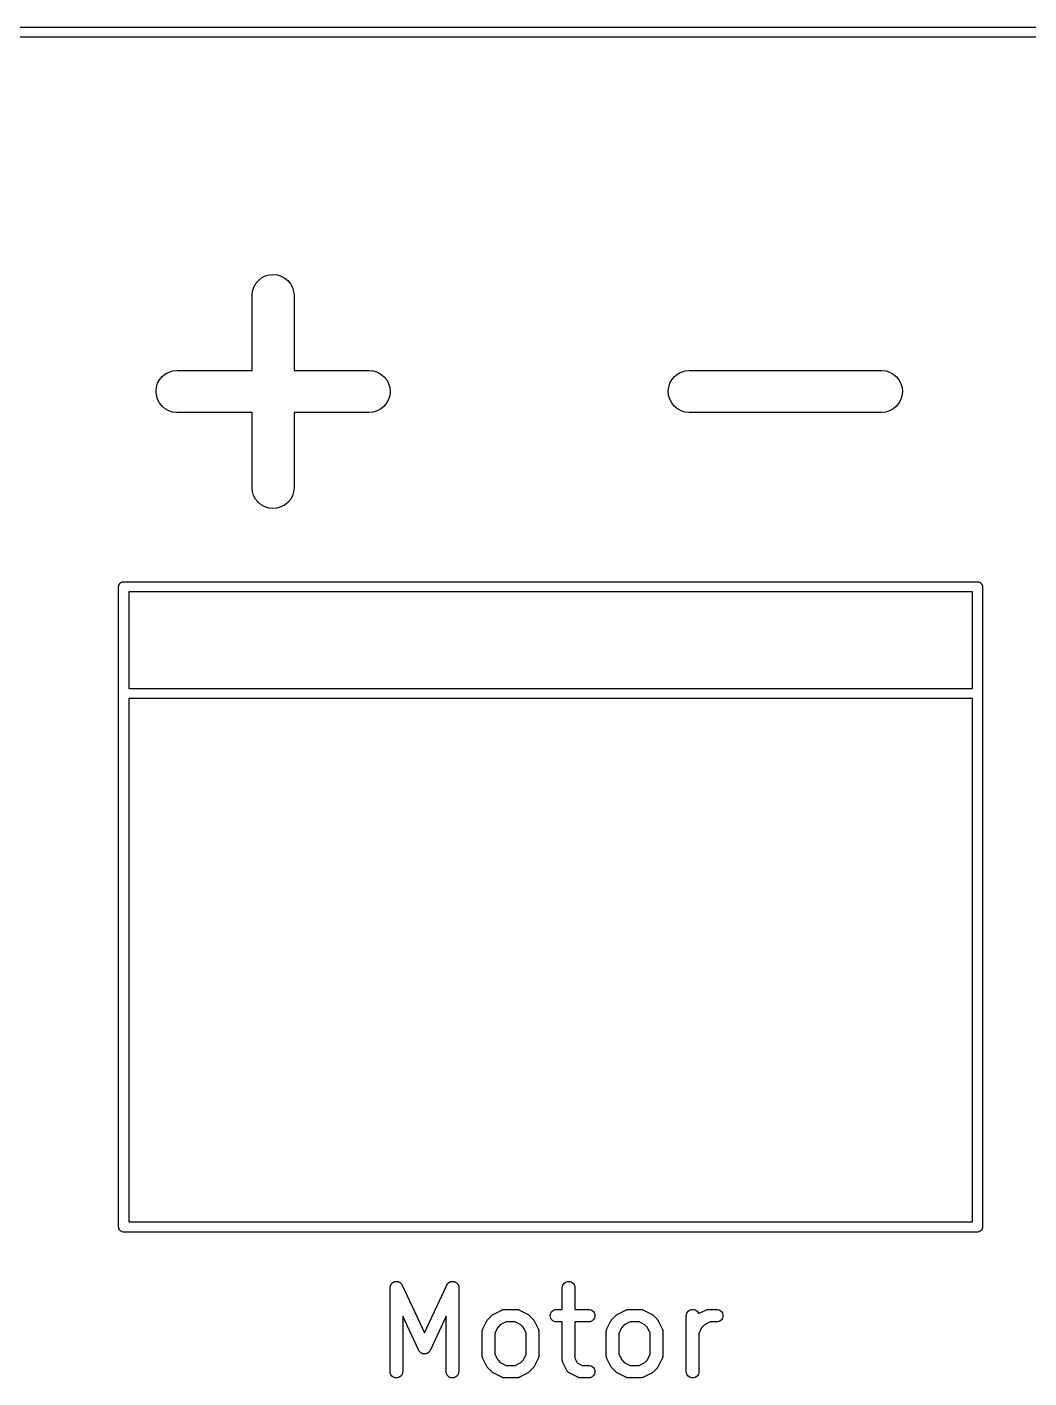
# Model space of a CAD drawing. Extents: x 42 to 158, y -102 to -39.
# Drawn here: x 61.08 to 73, y -55.14 to -39.06 of the extents above; entities that cross this region are included whole.
import ezdxf

# ---------------------------------------------------------------- set-up
doc = ezdxf.new("R2010")
doc.units = 0
doc.header["$MEASUREMENT"] = 0
doc.layers.add('BLACK', color=7, linetype='CONTINUOUS')

msp = doc.modelspace()

# ---------------------------------------------------------------- linework, layer by layer
at = {"layer": 'BLACK', "linetype": 'CONTINUOUS'}
for p, q in [((41.6589, -39.056), (158.239, -39.056)), ((158.182, -39.176), (41.716, -39.176)), ((63.7782, -42.1529), (63.8017, -42.1102)), ((63.8017, -42.1102), (63.8331, -42.0728)), ((63.8331, -42.0728), (63.8711, -42.0422)), ((63.8711, -42.0422), (63.9143, -42.0196)), ((63.9143, -42.0196), (63.9612, -42.0059)), ((63.9612, -42.0059), (64.0097, -42.0014)), ((64.0097, -42.0014), (64.0583, -42.0065)), ((64.0583, -42.0065), (64.1049, -42.021)), ((64.1049, -42.021), (64.1478, -42.0442)), ((64.1478, -42.0442), (64.1854, -42.0753)), ((64.1854, -42.0753), (64.2162, -42.1131)), ((64.2162, -42.1131), (64.2391, -42.1562)), ((63.758, -42.2479), (63.7635, -42.1994)), ((63.758, -42.2514), (63.758, -42.2479)), ((63.758, -43.1443), (63.758, -42.2514)), ((63.7635, -42.1994), (63.7782, -42.1529)), ((64.2391, -42.1562), (64.2532, -42.2029)), ((64.2532, -42.2029), (64.258, -42.2514)), ((64.258, -42.2514), (64.258, -43.1443)), ((62.6347, -43.2974), (62.6579, -43.2545)), ((62.6579, -43.2545), (62.689, -43.2169)), ((62.689, -43.2169), (62.7268, -43.1861)), ((62.7268, -43.1861), (62.7699, -43.1631)), ((62.7699, -43.1631), (62.8166, -43.149)), ((62.8166, -43.149), (62.8651, -43.1443)), ((62.8651, -43.1443), (63.758, -43.1443)), ((64.258, -43.1443), (65.1509, -43.1443)), ((65.1509, -43.1443), (65.1543, -43.1443)), ((65.1543, -43.1443), (65.2028, -43.1497)), ((65.2028, -43.1497), (65.2493, -43.1645)), ((65.2493, -43.1645), (65.2921, -43.188)), ((65.2921, -43.188), (65.3295, -43.2194)), ((65.3295, -43.2194), (65.36, -43.2574)), ((65.36, -43.2574), (65.3827, -43.3006)), ((68.7307, -43.2974), (68.7539, -43.2545)), ((68.7539, -43.2545), (68.785, -43.2169)), ((68.785, -43.2169), (68.8228, -43.1861)), ((68.8228, -43.1861), (68.8659, -43.1631)), ((68.8659, -43.1631), (68.9126, -43.149)), ((68.9126, -43.149), (68.9611, -43.1443)), ((68.9611, -43.1443), (71.2469, -43.1443)), ((71.2469, -43.1443), (71.2503, -43.1443)), ((71.2503, -43.1443), (71.2988, -43.1497)), ((71.2988, -43.1497), (71.3453, -43.1645)), ((71.3453, -43.1645), (71.3881, -43.188)), ((71.3881, -43.188), (71.4255, -43.2194)), ((71.4255, -43.2194), (71.456, -43.2574)), ((71.456, -43.2574), (71.4787, -43.3006)), ((62.6151, -43.3925), (62.6202, -43.344)), ((62.6196, -43.4411), (62.6151, -43.3925)), ((62.6202, -43.344), (62.6347, -43.2974)), ((65.3827, -43.3006), (65.3964, -43.3474)), ((65.4009, -43.396), (65.3958, -43.4446)), ((65.3964, -43.3474), (65.4009, -43.396)), ((68.7111, -43.3925), (68.7162, -43.344)), ((68.7156, -43.4411), (68.7111, -43.3925)), ((68.7162, -43.344), (68.7307, -43.2974)), ((71.4787, -43.3006), (71.4924, -43.3474)), ((71.4969, -43.396), (71.4918, -43.4446)), ((71.4924, -43.3474), (71.4969, -43.396)), ((62.6333, -43.4879), (62.6196, -43.4411)), ((62.656, -43.5312), (62.6333, -43.4879)), ((62.6865, -43.5692), (62.656, -43.5312)), ((62.7239, -43.6006), (62.6865, -43.5692)), ((65.327, -43.5717), (65.2892, -43.6025)), ((65.3581, -43.5341), (65.327, -43.5717)), ((65.3813, -43.4912), (65.3581, -43.5341)), ((65.3958, -43.4446), (65.3813, -43.4912)), ((68.7293, -43.4879), (68.7156, -43.4411)), ((68.752, -43.5312), (68.7293, -43.4879)), ((68.7825, -43.5692), (68.752, -43.5312)), ((68.8199, -43.6006), (68.7825, -43.5692)), ((71.423, -43.5717), (71.3852, -43.6025)), ((71.4541, -43.5341), (71.423, -43.5717)), ((71.4773, -43.4912), (71.4541, -43.5341)), ((71.4918, -43.4446), (71.4773, -43.4912)), ((62.7667, -43.6241), (62.7239, -43.6006)), ((62.8132, -43.6388), (62.7667, -43.6241)), ((62.8617, -43.6443), (62.8132, -43.6388)), ((62.8651, -43.6443), (62.8617, -43.6443)), ((63.758, -43.6443), (62.8651, -43.6443)), ((63.758, -44.5371), (63.758, -43.6443)), ((65.1509, -43.6443), (64.258, -43.6443)), ((64.258, -43.6443), (64.258, -44.5371)), ((65.1994, -43.6395), (65.1509, -43.6443)), ((65.2461, -43.6254), (65.1994, -43.6395)), ((65.2892, -43.6025), (65.2461, -43.6254)), ((68.8627, -43.6241), (68.8199, -43.6006)), ((68.9092, -43.6388), (68.8627, -43.6241)), ((68.9577, -43.6443), (68.9092, -43.6388)), ((68.9611, -43.6443), (68.9577, -43.6443)), ((71.2469, -43.6443), (68.9611, -43.6443)), ((71.2954, -43.6395), (71.2469, -43.6443)), ((71.3421, -43.6254), (71.2954, -43.6395)), ((71.3852, -43.6025), (71.3421, -43.6254)), ((63.7628, -44.5857), (63.758, -44.5371)), ((64.258, -44.5406), (64.2525, -44.5891)), ((64.258, -44.5371), (64.258, -44.5406)), ((63.7769, -44.6324), (63.7628, -44.5857)), ((63.7998, -44.6755), (63.7769, -44.6324)), ((63.8306, -44.7133), (63.7998, -44.6755)), ((64.2143, -44.6784), (64.1829, -44.7158)), ((64.2378, -44.6356), (64.2143, -44.6784)), ((64.2525, -44.5891), (64.2378, -44.6356)), ((63.8682, -44.7444), (63.8306, -44.7133)), ((63.9111, -44.7676), (63.8682, -44.7444)), ((63.9577, -44.782), (63.9111, -44.7676)), ((64.0063, -44.7871), (63.9577, -44.782)), ((64.0548, -44.7827), (64.0063, -44.7871)), ((64.1017, -44.7689), (64.0548, -44.7827)), ((64.1449, -44.7463), (64.1017, -44.7689)), ((64.1829, -44.7158), (64.1449, -44.7463)), ((62.1874, -45.6774), (62.1965, -45.6699)), ((62.1965, -45.6699), (62.2069, -45.6643)), ((62.2069, -45.6643), (62.2182, -45.6609)), ((62.2182, -45.6609), (62.2271, -45.66)), ((62.2271, -45.66), (62.23, -45.6597)), ((62.23, -45.6597), (62.2329, -45.66)), ((62.2329, -45.66), (72.3871, -45.66)), ((72.3871, -45.66), (72.39, -45.6597)), ((72.39, -45.6597), (72.3929, -45.66)), ((72.3929, -45.66), (72.4018, -45.6609)), ((72.4018, -45.6609), (72.4131, -45.6643)), ((72.4131, -45.6643), (72.4235, -45.6699)), ((72.4235, -45.6699), (72.4326, -45.6774)), ((62.1697, -45.72), (62.1709, -45.7082)), ((62.17, -45.7229), (62.1697, -45.72)), ((62.17, -46.9871), (62.17, -45.7229)), ((62.1709, -45.7082), (62.1743, -45.6969)), ((62.1743, -45.6969), (62.1799, -45.6865)), ((62.1799, -45.6865), (62.1874, -45.6774)), ((62.29, -45.78), (62.29, -46.93)), ((72.33, -45.78), (62.29, -45.78)), ((72.33, -46.93), (72.33, -45.78)), ((72.4326, -45.6774), (72.4401, -45.6865)), ((72.4401, -45.6865), (72.4457, -45.6969)), ((72.4457, -45.6969), (72.4491, -45.7082)), ((72.4491, -45.7082), (72.4503, -45.72)), ((72.4503, -45.72), (72.45, -45.7229)), ((72.45, -45.7229), (72.45, -46.9871)), ((62.29, -46.93), (72.33, -46.93)), ((62.1697, -46.99), (62.17, -46.9871)), ((62.17, -46.9929), (62.1697, -46.99)), ((62.17, -53.337), (62.17, -46.9929)), ((62.29, -47.05), (62.29, -53.28)), ((72.33, -47.05), (62.29, -47.05)), ((72.33, -53.28), (72.33, -47.05)), ((72.45, -46.9871), (72.4503, -46.99)), ((72.4503, -46.99), (72.45, -46.9929)), ((72.45, -46.9929), (72.45, -53.3371)), ((62.1697, -53.34), (62.17, -53.337)), ((62.1709, -53.3518), (62.1697, -53.34)), ((62.1743, -53.3631), (62.1709, -53.3518)), ((62.1799, -53.3735), (62.1743, -53.3631)), ((62.1874, -53.3826), (62.1799, -53.3735)), ((62.1965, -53.3901), (62.1874, -53.3826)), ((62.2069, -53.3957), (62.1965, -53.3901)), ((62.29, -53.28), (72.33, -53.28)), ((72.4235, -53.3901), (72.4131, -53.3957)), ((72.4326, -53.3826), (72.4235, -53.3901)), ((72.4401, -53.3735), (72.4326, -53.3826)), ((72.4457, -53.3631), (72.4401, -53.3735)), ((72.4491, -53.3518), (72.4457, -53.3631)), ((72.4503, -53.34), (72.4491, -53.3518)), ((72.45, -53.3371), (72.4503, -53.34)), ((62.2182, -53.3991), (62.2069, -53.3957)), ((62.2271, -53.4), (62.2182, -53.3991)), ((62.23, -53.4003), (62.2271, -53.4)), ((62.2271, -53.4), (62.2271, -53.4)), ((62.2329, -53.4), (62.23, -53.4003)), ((72.3871, -53.4), (62.2329, -53.4)), ((72.39, -53.4003), (72.3871, -53.4)), ((72.3929, -53.4), (72.39, -53.4003)), ((72.4018, -53.3991), (72.3929, -53.4)), ((72.3929, -53.4), (72.3929, -53.4)), ((72.4131, -53.3957), (72.4018, -53.3991)), ((65.4072, -54.0345), (65.4077, -54.0328)), ((65.4077, -54.0328), (65.4104, -54.0279)), ((65.4104, -54.0279), (65.4129, -54.0229)), ((65.4129, -54.0229), (65.414, -54.0215)), ((65.414, -54.0215), (65.4148, -54.02)), ((65.4148, -54.02), (65.4184, -54.0157)), ((65.4184, -54.0157), (65.4218, -54.0112)), ((65.4218, -54.0112), (65.4231, -54.0101)), ((65.4231, -54.0101), (65.4242, -54.0088)), ((65.4242, -54.0088), (65.4286, -54.0053)), ((65.4286, -54.0053), (65.4328, -54.0016)), ((65.4328, -54.0016), (65.4343, -54.0007)), ((65.4343, -54.0007), (65.4356, -53.9996)), ((65.4356, -53.9996), (65.4406, -53.997)), ((65.4406, -53.997), (65.4454, -53.9942)), ((65.4454, -53.9942), (65.447, -53.9936)), ((65.447, -53.9936), (65.4486, -53.9928)), ((65.4486, -53.9928), (65.454, -53.9913)), ((65.454, -53.9913), (65.4593, -53.9894)), ((65.4593, -53.9894), (65.461, -53.9892)), ((65.461, -53.9892), (65.4626, -53.9887)), ((65.4626, -53.9887), (65.4682, -53.9882)), ((65.4682, -53.9882), (65.4738, -53.9874)), ((65.4738, -53.9874), (65.4755, -53.9875)), ((65.4755, -53.9875), (65.4772, -53.9874)), ((65.4772, -53.9874), (65.4828, -53.988)), ((65.4828, -53.988), (65.4884, -53.9883)), ((65.4884, -53.9883), (65.49, -53.9887)), ((65.49, -53.9887), (65.4917, -53.9889)), ((65.4917, -53.9889), (65.4971, -53.9906)), ((65.4971, -53.9906), (65.5025, -53.992)), ((65.5025, -53.992), (65.5041, -53.9927)), ((65.5041, -53.9927), (65.5057, -53.9932)), ((65.5057, -53.9932), (65.5107, -53.9959)), ((65.5107, -53.9959), (65.5157, -53.9984)), ((65.5157, -53.9984), (65.5171, -53.9994)), ((65.5171, -53.9994), (65.5186, -54.0002)), ((65.5186, -54.0002), (65.5229, -54.0038)), ((65.5229, -54.0038), (65.5274, -54.0072)), ((65.5274, -54.0072), (65.5286, -54.0084)), ((65.5286, -54.0084), (65.5299, -54.0095)), ((65.5299, -54.0095), (65.5334, -54.0139)), ((65.5334, -54.0139), (65.5372, -54.0181)), ((65.5372, -54.0181), (65.5381, -54.0195)), ((65.5381, -54.0195), (65.5391, -54.0209)), ((65.5391, -54.0209), (65.5418, -54.0258)), ((65.5418, -54.0258), (65.5446, -54.0307)), ((65.5446, -54.0307), (65.81, -54.5993)), ((65.81, -54.5993), (66.0754, -54.0307)), ((66.0754, -54.0307), (66.0758, -54.0297)), ((66.0758, -54.0297), (66.0787, -54.0249)), ((66.0787, -54.0249), (66.0814, -54.02)), ((66.0814, -54.02), (66.0826, -54.0187)), ((66.0826, -54.0187), (66.0834, -54.0172)), ((66.0834, -54.0172), (66.0872, -54.0131)), ((66.0872, -54.0131), (66.0909, -54.0088)), ((66.0909, -54.0088), (66.0922, -54.0077)), ((66.0922, -54.0077), (66.0934, -54.0065)), ((66.0934, -54.0065), (66.0979, -54.0031)), ((66.0979, -54.0031), (66.1023, -53.9996)), ((66.1023, -53.9996), (66.1038, -53.9988)), ((66.1038, -53.9988), (66.1052, -53.9978)), ((66.1052, -53.9978), (66.1103, -53.9954)), ((66.1103, -53.9954), (66.1152, -53.9928)), ((66.1152, -53.9928), (66.1169, -53.9924)), ((66.1169, -53.9924), (66.1184, -53.9916)), ((66.1184, -53.9916), (66.1239, -53.9903)), ((66.1239, -53.9903), (66.1293, -53.9887)), ((66.1293, -53.9887), (66.131, -53.9886)), ((66.131, -53.9886), (66.1327, -53.9881)), ((66.1327, -53.9881), (66.1383, -53.9879)), ((66.1383, -53.9879), (66.1439, -53.9874)), ((66.1439, -53.9874), (66.1456, -53.9876)), ((66.1456, -53.9876), (66.1473, -53.9875)), ((66.1473, -53.9875), (66.1528, -53.9883)), ((66.1528, -53.9883), (66.1584, -53.9889)), ((66.1584, -53.9889), (66.16, -53.9894)), ((66.16, -53.9894), (66.1618, -53.9897)), ((66.1618, -53.9897), (66.167, -53.9916)), ((66.167, -53.9916), (66.1724, -53.9932)), ((66.1724, -53.9932), (66.1739, -53.9941)), ((66.1739, -53.9941), (66.1755, -53.9946)), ((66.1755, -53.9946), (66.1803, -53.9975)), ((66.1803, -53.9975), (66.1853, -54.0002)), ((66.1853, -54.0002), (66.1866, -54.0013)), ((66.1866, -54.0013), (66.1881, -54.0022)), ((66.1881, -54.0022), (66.1922, -54.006)), ((66.1922, -54.006), (66.1966, -54.0095)), ((66.1966, -54.0095), (66.1976, -54.0109)), ((66.1976, -54.0109), (66.1989, -54.012)), ((66.1989, -54.012), (66.2023, -54.0165)), ((66.2023, -54.0165), (66.2058, -54.0209)), ((66.2058, -54.0209), (66.2066, -54.0224)), ((66.2066, -54.0224), (66.2076, -54.0238)), ((66.2076, -54.0238), (66.21, -54.0289)), ((66.21, -54.0289), (66.2127, -54.0338)), ((67.4509, -54.0468), (67.4553, -54.0328)), ((67.4553, -54.0328), (67.4624, -54.02)), ((67.4624, -54.02), (67.4718, -54.0088)), ((67.4718, -54.0088), (67.4832, -53.9996)), ((67.4832, -53.9996), (67.4962, -53.9928)), ((67.4962, -53.9928), (67.5102, -53.9887)), ((67.5102, -53.9887), (67.5248, -53.9874)), ((67.5248, -53.9874), (67.5394, -53.9889)), ((67.5394, -53.9889), (67.5533, -53.9932)), ((67.5533, -53.9932), (67.5662, -54.0002)), ((67.5662, -54.0002), (67.5775, -54.0095)), ((67.5775, -54.0095), (67.5868, -54.0209)), ((67.5868, -54.0209), (67.5936, -54.0338)), ((65.4017, -54.0613), (65.4023, -54.0558)), ((65.4017, -54.0624), (65.4017, -54.0613)), ((65.4017, -55.0624), (65.4017, -54.0624)), ((65.4023, -54.0558), (65.4027, -54.0502)), ((65.4027, -54.0502), (65.4031, -54.0485)), ((65.4031, -54.0485), (65.4033, -54.0468)), ((65.4033, -54.0468), (65.405, -54.0414)), ((65.405, -54.0414), (65.4065, -54.036)), ((65.4065, -54.036), (65.4072, -54.0345)), ((66.2127, -54.0338), (66.2132, -54.0354)), ((66.2132, -54.0354), (66.2139, -54.037)), ((66.2139, -54.037), (66.2153, -54.0424)), ((66.2153, -54.0424), (66.2169, -54.0478)), ((66.2169, -54.0478), (66.2171, -54.0495)), ((66.2171, -54.0495), (66.2175, -54.0512)), ((66.2175, -54.0512), (66.2178, -54.0568)), ((66.2178, -54.0568), (66.2183, -54.0624)), ((66.2183, -54.0624), (66.2183, -55.0624)), ((67.4493, -54.0613), (67.4509, -54.0468)), ((67.4493, -54.0624), (67.4493, -54.0613)), ((67.4493, -54.3207), (67.4493, -54.0624)), ((67.5936, -54.0338), (67.5979, -54.0478)), ((67.5979, -54.0478), (67.5993, -54.0624)), ((67.5993, -54.0624), (67.5993, -54.3207)), ((66.6336, -54.3763), (66.7288, -54.3286)), ((66.7288, -54.3286), (66.7298, -54.3282)), ((66.7298, -54.3282), (66.7319, -54.3274)), ((66.7319, -54.3274), (66.7338, -54.3264)), ((66.7338, -54.3264), (66.7387, -54.3249)), ((66.7387, -54.3249), (66.7435, -54.3231)), ((66.7435, -54.3231), (66.7457, -54.3228)), ((66.7457, -54.3228), (66.7478, -54.3221)), ((66.7478, -54.3221), (66.7529, -54.3216)), ((66.7529, -54.3216), (66.758, -54.3208)), ((66.758, -54.3208), (66.7602, -54.3209)), ((66.7602, -54.3209), (66.7624, -54.3207)), ((66.7624, -54.3207), (66.9052, -54.3207)), ((66.9052, -54.3207), (66.9063, -54.3207)), ((66.9063, -54.3207), (66.9085, -54.321)), ((66.9085, -54.321), (66.9107, -54.3209)), ((66.9107, -54.3209), (66.9157, -54.3218)), ((66.9157, -54.3218), (66.9208, -54.3224)), ((66.9208, -54.3224), (66.9229, -54.323)), ((66.9229, -54.323), (66.9251, -54.3234)), ((66.9251, -54.3234), (66.9299, -54.3252)), ((66.9299, -54.3252), (66.9348, -54.3268)), ((66.9348, -54.3268), (66.9367, -54.3278)), ((66.9367, -54.3278), (66.9388, -54.3286)), ((66.9388, -54.3286), (67.034, -54.3763)), ((67.3123, -54.3666), (67.3192, -54.3538)), ((67.3192, -54.3538), (67.3286, -54.3425)), ((67.3286, -54.3425), (67.3399, -54.3332)), ((67.3399, -54.3332), (67.3528, -54.3264)), ((67.3528, -54.3264), (67.3669, -54.3221)), ((67.3669, -54.3221), (67.3814, -54.3207)), ((67.3814, -54.3207), (67.4493, -54.3207)), ((67.5993, -54.3207), (67.7624, -54.3207)), ((67.7624, -54.3207), (67.7634, -54.3207)), ((67.7634, -54.3207), (67.778, -54.3224)), ((67.778, -54.3224), (67.7919, -54.3268)), ((67.7919, -54.3268), (67.8048, -54.3338)), ((67.8048, -54.3338), (67.816, -54.3432)), ((67.816, -54.3432), (67.8251, -54.3546)), ((67.8251, -54.3546), (67.8319, -54.3676)), ((68.1098, -54.3763), (68.205, -54.3286)), ((68.205, -54.3286), (68.206, -54.3282)), ((68.206, -54.3282), (68.208, -54.3274)), ((68.208, -54.3274), (68.21, -54.3264)), ((68.21, -54.3264), (68.2149, -54.3249)), ((68.2149, -54.3249), (68.2197, -54.3231)), ((68.2197, -54.3231), (68.2219, -54.3228)), ((68.2219, -54.3228), (68.224, -54.3221)), ((68.224, -54.3221), (68.2291, -54.3216)), ((68.2291, -54.3216), (68.2342, -54.3208)), ((68.2342, -54.3208), (68.2364, -54.3209)), ((68.2364, -54.3209), (68.2386, -54.3207)), ((68.2386, -54.3207), (68.3814, -54.3207)), ((68.3814, -54.3207), (68.3825, -54.3207)), ((68.3825, -54.3207), (68.3847, -54.321)), ((68.3847, -54.321), (68.3869, -54.3209)), ((68.3869, -54.3209), (68.3919, -54.3218)), ((68.3919, -54.3218), (68.397, -54.3224)), ((68.397, -54.3224), (68.3991, -54.323)), ((68.3991, -54.323), (68.4013, -54.3234)), ((68.4013, -54.3234), (68.4061, -54.3252)), ((68.4061, -54.3252), (68.411, -54.3268)), ((68.411, -54.3268), (68.4129, -54.3278)), ((68.4129, -54.3278), (68.415, -54.3286)), ((68.415, -54.3286), (68.5102, -54.3763)), ((68.9315, -54.3662), (68.9386, -54.3533)), ((68.9386, -54.3533), (68.948, -54.3421)), ((68.948, -54.3421), (68.9594, -54.333)), ((68.9594, -54.333), (68.9724, -54.3262)), ((68.9724, -54.3262), (68.9864, -54.322)), ((68.9864, -54.322), (69.001, -54.3207)), ((69.001, -54.3207), (69.0156, -54.3222)), ((69.0156, -54.3222), (69.0295, -54.3266)), ((69.0295, -54.3266), (69.0424, -54.3335)), ((69.0424, -54.3335), (69.0537, -54.3429)), ((69.0537, -54.3429), (69.0629, -54.3542)), ((69.0629, -54.3542), (69.0698, -54.3671)), ((69.0712, -54.3717), (69.1574, -54.3286)), ((69.1574, -54.3286), (69.1583, -54.3282)), ((69.1583, -54.3282), (69.1604, -54.3274)), ((69.1604, -54.3274), (69.1624, -54.3264)), ((69.1624, -54.3264), (69.1673, -54.3249)), ((69.1673, -54.3249), (69.1721, -54.3231)), ((69.1721, -54.3231), (69.1743, -54.3228)), ((69.1743, -54.3228), (69.1764, -54.3221)), ((69.1764, -54.3221), (69.1815, -54.3216)), ((69.1815, -54.3216), (69.1865, -54.3208)), ((69.1865, -54.3208), (69.1888, -54.3209)), ((69.1888, -54.3209), (69.191, -54.3207)), ((69.191, -54.3207), (69.2862, -54.3207)), ((69.2862, -54.3207), (69.2872, -54.3207)), ((69.2872, -54.3207), (69.3018, -54.3224)), ((69.3018, -54.3224), (69.3157, -54.3268)), ((69.3157, -54.3268), (69.3286, -54.3338)), ((69.3286, -54.3338), (69.3398, -54.3432)), ((69.3398, -54.3432), (69.3489, -54.3546)), ((69.3489, -54.3546), (69.3557, -54.3676)), ((65.742, -54.8084), (65.5517, -54.4004)), ((65.5517, -54.4004), (65.5517, -55.0624)), ((66.0683, -54.4004), (65.878, -54.8084)), ((66.0683, -55.0624), (66.0683, -54.4004)), ((66.5048, -54.5526), (66.5524, -54.4574)), ((66.5524, -54.4574), (66.5529, -54.4565)), ((66.5529, -54.4565), (66.5552, -54.4529)), ((66.5552, -54.4529), (66.5572, -54.4492)), ((66.5572, -54.4492), (66.5592, -54.4468)), ((66.5592, -54.4468), (66.5609, -54.4442)), ((66.5609, -54.4442), (66.5638, -54.4412)), ((66.5638, -54.4412), (66.5665, -54.4379)), ((66.5665, -54.4379), (66.6141, -54.3903)), ((66.6141, -54.3903), (66.6149, -54.3896)), ((66.6149, -54.3896), (66.6181, -54.3869)), ((66.6181, -54.3869), (66.6212, -54.384)), ((66.6212, -54.384), (66.6239, -54.3824)), ((66.6239, -54.3824), (66.6263, -54.3804)), ((66.6263, -54.3804), (66.63, -54.3785)), ((66.63, -54.3785), (66.6336, -54.3763)), ((66.7116, -54.505), (66.6812, -54.5354)), ((66.7801, -54.4707), (66.7116, -54.505)), ((66.8875, -54.4707), (66.7801, -54.4707)), ((66.956, -54.505), (66.8875, -54.4707)), ((66.9865, -54.5354), (66.956, -54.505)), ((67.034, -54.3763), (67.0349, -54.3767)), ((67.0349, -54.3767), (67.0385, -54.379)), ((67.0385, -54.379), (67.0422, -54.381)), ((67.0422, -54.381), (67.0446, -54.383)), ((67.0446, -54.383), (67.0472, -54.3847)), ((67.0472, -54.3847), (67.0503, -54.3876)), ((67.0503, -54.3876), (67.0535, -54.3903)), ((67.0535, -54.3903), (67.1011, -54.4379)), ((67.1011, -54.4379), (67.1019, -54.4387)), ((67.1019, -54.4387), (67.1045, -54.442)), ((67.1045, -54.442), (67.1074, -54.445)), ((67.1074, -54.445), (67.109, -54.4477)), ((67.109, -54.4477), (67.111, -54.4501)), ((67.111, -54.4501), (67.1129, -54.4538)), ((67.1129, -54.4538), (67.1152, -54.4574)), ((67.1152, -54.4574), (67.1628, -54.5526)), ((67.3064, -54.3952), (67.308, -54.3806)), ((67.3078, -54.4098), (67.3064, -54.3952)), ((67.3119, -54.4238), (67.3078, -54.4098)), ((67.308, -54.3806), (67.3123, -54.3666)), ((67.3187, -54.4368), (67.3119, -54.4238)), ((67.3278, -54.4482), (67.3187, -54.4368)), ((67.3391, -54.4576), (67.3278, -54.4482)), ((67.3519, -54.4646), (67.3391, -54.4576)), ((67.3658, -54.4691), (67.3519, -54.4646)), ((67.3804, -54.4707), (67.3658, -54.4691)), ((67.3814, -54.4707), (67.3804, -54.4707)), ((67.4493, -54.4707), (67.3814, -54.4707)), ((67.4493, -54.9195), (67.4493, -54.4707)), ((67.7624, -54.4707), (67.5993, -54.4707)), ((67.5993, -54.4707), (67.5993, -54.9018)), ((67.7769, -54.4693), (67.7624, -54.4707)), ((67.791, -54.4651), (67.7769, -54.4693)), ((67.8039, -54.4582), (67.791, -54.4651)), ((67.8152, -54.4489), (67.8039, -54.4582)), ((67.8246, -54.4377), (67.8152, -54.4489)), ((67.8315, -54.4248), (67.8246, -54.4377)), ((67.8358, -54.4108), (67.8315, -54.4248)), ((67.8319, -54.3676), (67.8361, -54.3817)), ((67.8374, -54.3962), (67.8358, -54.4108)), ((67.8361, -54.3817), (67.8374, -54.3962)), ((67.981, -54.5526), (68.0286, -54.4574)), ((68.0286, -54.4574), (68.0291, -54.4565)), ((68.0291, -54.4565), (68.0314, -54.4529)), ((68.0314, -54.4529), (68.0334, -54.4492)), ((68.0334, -54.4492), (68.0354, -54.4468)), ((68.0354, -54.4468), (68.0371, -54.4442)), ((68.0371, -54.4442), (68.04, -54.4412)), ((68.04, -54.4412), (68.0427, -54.4379)), ((68.0427, -54.4379), (68.0903, -54.3903)), ((68.0903, -54.3903), (68.091, -54.3896)), ((68.091, -54.3896), (68.0943, -54.3869)), ((68.0943, -54.3869), (68.0974, -54.384)), ((68.0974, -54.384), (68.1, -54.3824)), ((68.1, -54.3824), (68.1025, -54.3804)), ((68.1025, -54.3804), (68.1062, -54.3785)), ((68.1062, -54.3785), (68.1098, -54.3763)), ((68.1878, -54.505), (68.1574, -54.5354)), ((68.2563, -54.4707), (68.1878, -54.505)), ((68.3637, -54.4707), (68.2563, -54.4707)), ((68.4322, -54.505), (68.3637, -54.4707)), ((68.4626, -54.5354), (68.4322, -54.505)), ((68.5102, -54.3763), (68.5111, -54.3767)), ((68.5111, -54.3767), (68.5147, -54.379)), ((68.5147, -54.379), (68.5184, -54.381)), ((68.5184, -54.381), (68.5208, -54.383)), ((68.5208, -54.383), (68.5234, -54.3847)), ((68.5234, -54.3847), (68.5264, -54.3876)), ((68.5264, -54.3876), (68.5297, -54.3903)), ((68.5297, -54.3903), (68.5773, -54.4379)), ((68.5773, -54.4379), (68.5781, -54.4387)), ((68.5781, -54.4387), (68.5807, -54.442)), ((68.5807, -54.442), (68.5836, -54.445)), ((68.5836, -54.445), (68.5852, -54.4477)), ((68.5852, -54.4477), (68.5872, -54.4501)), ((68.5872, -54.4501), (68.5891, -54.4538)), ((68.5891, -54.4538), (68.5914, -54.4574)), ((68.5914, -54.4574), (68.639, -54.5526)), ((68.9255, -54.3947), (68.9271, -54.3801)), ((68.9255, -54.3957), (68.9255, -54.3947)), ((68.9255, -55.0624), (68.9255, -54.3957)), ((68.9271, -54.3801), (68.9315, -54.3662)), ((69.0698, -54.3671), (69.0712, -54.3717)), ((69.1401, -54.505), (69.1097, -54.5354)), ((69.2087, -54.4707), (69.1401, -54.505)), ((69.2862, -54.4707), (69.2087, -54.4707)), ((69.3008, -54.4693), (69.2862, -54.4707)), ((69.3148, -54.4651), (69.3008, -54.4693)), ((69.3277, -54.4582), (69.3148, -54.4651)), ((69.339, -54.4489), (69.3277, -54.4582)), ((69.3484, -54.4377), (69.339, -54.4489)), ((69.3553, -54.4248), (69.3484, -54.4377)), ((69.3597, -54.4108), (69.3553, -54.4248)), ((69.3557, -54.3676), (69.3599, -54.3817)), ((69.3612, -54.3962), (69.3597, -54.4108)), ((69.3599, -54.3817), (69.3612, -54.3962)), ((66.4969, -54.5851), (66.4972, -54.5829)), ((66.4969, -54.5862), (66.4969, -54.5851)), ((66.4969, -54.8719), (66.4969, -54.5862)), ((66.4971, -54.5807), (66.498, -54.5757)), ((66.4972, -54.5829), (66.4971, -54.5807)), ((66.498, -54.5757), (66.4985, -54.5706)), ((66.4985, -54.5706), (66.4992, -54.5685)), ((66.4992, -54.5685), (66.4996, -54.5663)), ((66.4996, -54.5663), (66.5014, -54.5615)), ((66.5014, -54.5615), (66.503, -54.5566)), ((66.503, -54.5566), (66.504, -54.5547)), ((66.504, -54.5547), (66.5048, -54.5526)), ((66.6812, -54.5354), (66.6469, -54.6039)), ((66.6469, -54.6039), (66.6469, -54.8542)), ((67.0207, -54.6039), (66.9865, -54.5354)), ((67.0207, -54.8542), (67.0207, -54.6039)), ((67.1628, -54.5526), (67.1633, -54.5536)), ((67.1633, -54.5536), (67.164, -54.5557)), ((67.164, -54.5557), (67.1651, -54.5576)), ((67.1651, -54.5576), (67.1665, -54.5625)), ((67.1665, -54.5625), (67.1683, -54.5673)), ((67.1683, -54.5673), (67.1686, -54.5695)), ((67.1686, -54.5695), (67.1693, -54.5716)), ((67.1693, -54.5716), (67.1698, -54.5767)), ((67.1698, -54.5767), (67.1706, -54.5818)), ((67.1706, -54.5818), (67.1705, -54.584)), ((67.1705, -54.584), (67.1707, -54.5862)), ((67.1707, -54.5862), (67.1707, -54.8719)), ((67.9731, -54.5851), (67.9733, -54.5829)), ((67.9731, -54.5862), (67.9731, -54.5851)), ((67.9731, -54.8719), (67.9731, -54.5862)), ((67.9733, -54.5807), (67.9742, -54.5757)), ((67.9733, -54.5829), (67.9733, -54.5807)), ((67.9742, -54.5757), (67.9747, -54.5706)), ((67.9747, -54.5706), (67.9754, -54.5685)), ((67.9754, -54.5685), (67.9758, -54.5663)), ((67.9758, -54.5663), (67.9776, -54.5615)), ((67.9776, -54.5615), (67.9792, -54.5566)), ((67.9792, -54.5566), (67.9802, -54.5547)), ((67.9802, -54.5547), (67.981, -54.5526)), ((68.1574, -54.5354), (68.1231, -54.6039)), ((68.1231, -54.6039), (68.1231, -54.8542)), ((68.4969, -54.6039), (68.4626, -54.5354)), ((68.4969, -54.8542), (68.4969, -54.6039)), ((68.639, -54.5526), (68.6394, -54.5536)), ((68.6394, -54.5536), (68.6402, -54.5557)), ((68.6402, -54.5557), (68.6412, -54.5576)), ((68.6412, -54.5576), (68.6427, -54.5625)), ((68.6427, -54.5625), (68.6445, -54.5673)), ((68.6445, -54.5673), (68.6448, -54.5695)), ((68.6448, -54.5695), (68.6455, -54.5716)), ((68.6455, -54.5716), (68.646, -54.5767)), ((68.646, -54.5767), (68.6468, -54.5818)), ((68.6468, -54.5818), (68.6467, -54.584)), ((68.6467, -54.584), (68.6469, -54.5862)), ((68.6469, -54.5862), (68.6469, -54.8719)), ((69.1097, -54.5354), (69.0755, -54.6039)), ((69.0755, -54.6039), (69.0755, -55.0624)), ((65.744, -54.8117), (65.742, -54.8084)), ((65.7457, -54.8153), (65.744, -54.8117)), ((65.7477, -54.818), (65.7457, -54.8153)), ((65.7495, -54.821), (65.7477, -54.818)), ((65.7521, -54.8239), (65.7495, -54.821)), ((65.7544, -54.827), (65.7521, -54.8239)), ((65.757, -54.8293), (65.7544, -54.827)), ((65.7592, -54.8319), (65.757, -54.8293)), ((65.7624, -54.8342), (65.7592, -54.8319)), ((65.7653, -54.8369), (65.7624, -54.8342)), ((65.7682, -54.8386), (65.7653, -54.8369)), ((65.8539, -54.8375), (65.8509, -54.8392)), ((65.8568, -54.8349), (65.8539, -54.8375)), ((65.86, -54.8326), (65.8568, -54.8349)), ((65.8623, -54.8301), (65.86, -54.8326)), ((65.8649, -54.8278), (65.8623, -54.8301)), ((65.8672, -54.8247), (65.8649, -54.8278)), ((65.8699, -54.8218), (65.8672, -54.8247)), ((65.8717, -54.8189), (65.8699, -54.8218)), ((65.8738, -54.8162), (65.8717, -54.8189)), ((65.8755, -54.8127), (65.8738, -54.8162)), ((65.8775, -54.8093), (65.8755, -54.8127)), ((65.878, -54.8084), (65.8775, -54.8093)), ((65.7709, -54.8407), (65.7682, -54.8386)), ((65.7745, -54.8424), (65.7709, -54.8407)), ((65.7778, -54.8444), (65.7745, -54.8424)), ((65.781, -54.8456), (65.7778, -54.8444)), ((65.7841, -54.8471), (65.781, -54.8456)), ((65.7879, -54.848), (65.7841, -54.8471)), ((65.7916, -54.8494), (65.7879, -54.848)), ((65.795, -54.8499), (65.7916, -54.8494)), ((65.7983, -54.8507), (65.795, -54.8499)), ((65.8022, -54.851), (65.7983, -54.8507)), ((65.8061, -54.8516), (65.8022, -54.851)), ((65.8095, -54.8514), (65.8061, -54.8516)), ((65.8129, -54.8516), (65.8095, -54.8514)), ((65.8168, -54.8511), (65.8129, -54.8516)), ((65.8207, -54.8509), (65.8168, -54.8511)), ((65.824, -54.8501), (65.8207, -54.8509)), ((65.8274, -54.8496), (65.824, -54.8501)), ((65.8311, -54.8483), (65.8274, -54.8496)), ((65.8349, -54.8474), (65.8311, -54.8483)), ((65.838, -54.846), (65.8349, -54.8474)), ((65.8412, -54.8448), (65.838, -54.846)), ((65.8446, -54.8429), (65.8412, -54.8448)), ((65.8482, -54.8412), (65.8446, -54.8429)), ((65.8509, -54.8392), (65.8482, -54.8412)), ((66.4971, -54.8741), (66.4969, -54.8719)), ((66.497, -54.8763), (66.4971, -54.8741)), ((66.4978, -54.8814), (66.497, -54.8763)), ((66.4983, -54.8865), (66.4978, -54.8814)), ((66.499, -54.8886), (66.4983, -54.8865)), ((66.4993, -54.8908), (66.499, -54.8886)), ((66.5011, -54.8956), (66.4993, -54.8908)), ((66.5026, -54.9005), (66.5011, -54.8956)), ((66.5036, -54.9024), (66.5026, -54.9005)), ((66.5044, -54.9045), (66.5036, -54.9024)), ((66.5048, -54.9054), (66.5044, -54.9045)), ((66.5524, -55.0007), (66.5048, -54.9054)), ((66.6469, -54.8542), (66.6812, -54.9227)), ((66.6812, -54.9227), (66.7116, -54.9531)), ((66.7116, -54.9531), (66.7801, -54.9874)), ((66.7801, -54.9874), (66.8875, -54.9874)), ((66.8875, -54.9874), (66.956, -54.9531)), ((66.956, -54.9531), (66.9865, -54.9227)), ((66.9865, -54.9227), (67.0207, -54.8542)), ((67.1628, -54.9054), (67.1152, -55.0007)), ((67.1636, -54.9034), (67.1628, -54.9054)), ((67.1646, -54.9014), (67.1636, -54.9034)), ((67.1662, -54.8966), (67.1646, -54.9014)), ((67.168, -54.8918), (67.1662, -54.8966)), ((67.1684, -54.8896), (67.168, -54.8918)), ((67.1691, -54.8875), (67.1684, -54.8896)), ((67.1696, -54.8824), (67.1691, -54.8875)), ((67.1705, -54.8774), (67.1696, -54.8824)), ((67.1707, -54.873), (67.1705, -54.8751)), ((67.1705, -54.8751), (67.1705, -54.8774)), ((67.1707, -54.8719), (67.1707, -54.873)), ((67.4495, -54.9217), (67.4493, -54.9195)), ((67.4494, -54.9239), (67.4495, -54.9217)), ((67.4502, -54.929), (67.4494, -54.9239)), ((67.4507, -54.9341), (67.4502, -54.929)), ((67.4514, -54.9362), (67.4507, -54.9341)), ((67.4517, -54.9384), (67.4514, -54.9362)), ((67.4535, -54.9432), (67.4517, -54.9384)), ((67.4549, -54.9481), (67.4535, -54.9432)), ((67.456, -54.9501), (67.4549, -54.9481)), ((67.4567, -54.9521), (67.456, -54.9501)), ((67.4572, -54.9531), (67.4567, -54.9521)), ((67.5048, -55.0483), (67.4572, -54.9531)), ((67.5993, -54.9018), (67.6278, -54.9589)), ((67.6278, -54.9589), (67.6848, -54.9874)), ((67.6848, -54.9874), (67.7624, -54.9874)), ((67.7624, -54.9874), (67.7634, -54.9874)), ((67.7634, -54.9874), (67.778, -54.989)), ((67.778, -54.989), (67.7919, -54.9934)), ((67.7919, -54.9934), (67.8048, -55.0005)), ((67.9733, -54.8741), (67.9731, -54.8719)), ((67.9732, -54.8763), (67.9733, -54.8741)), ((67.974, -54.8814), (67.9732, -54.8763)), ((67.9745, -54.8865), (67.974, -54.8814)), ((67.9752, -54.8886), (67.9745, -54.8865)), ((67.9755, -54.8908), (67.9752, -54.8886)), ((67.9773, -54.8956), (67.9755, -54.8908)), ((67.9788, -54.9005), (67.9773, -54.8956)), ((67.9798, -54.9024), (67.9788, -54.9005)), ((67.9806, -54.9045), (67.9798, -54.9024)), ((67.981, -54.9054), (67.9806, -54.9045)), ((68.0286, -55.0007), (67.981, -54.9054)), ((68.1231, -54.8542), (68.1574, -54.9227)), ((68.1574, -54.9227), (68.1878, -54.9531)), ((68.1878, -54.9531), (68.2563, -54.9874)), ((68.2563, -54.9874), (68.3637, -54.9874)), ((68.3637, -54.9874), (68.4322, -54.9531)), ((68.4322, -54.9531), (68.4626, -54.9227)), ((68.4626, -54.9227), (68.4969, -54.8542)), ((68.639, -54.9054), (68.5914, -55.0007)), ((68.6398, -54.9034), (68.639, -54.9054)), ((68.6408, -54.9014), (68.6398, -54.9034)), ((68.6424, -54.8966), (68.6408, -54.9014)), ((68.6442, -54.8918), (68.6424, -54.8966)), ((68.6446, -54.8896), (68.6442, -54.8918)), ((68.6453, -54.8875), (68.6446, -54.8896)), ((68.6458, -54.8824), (68.6453, -54.8875)), ((68.6467, -54.8774), (68.6458, -54.8824)), ((68.6469, -54.873), (68.6467, -54.8751)), ((68.6467, -54.8751), (68.6467, -54.8774)), ((68.6469, -54.8719), (68.6469, -54.873)), ((65.4031, -55.0769), (65.4017, -55.0624)), ((65.4073, -55.091), (65.4031, -55.0769)), ((65.4142, -55.1039), (65.4073, -55.091)), ((65.4234, -55.1152), (65.4142, -55.1039)), ((65.4347, -55.1246), (65.4234, -55.1152)), ((65.4476, -55.1315), (65.4347, -55.1246)), ((65.4616, -55.1358), (65.4476, -55.1315)), ((65.4761, -55.1374), (65.4616, -55.1358)), ((65.4907, -55.1361), (65.4761, -55.1374)), ((65.5048, -55.1319), (65.4907, -55.1361)), ((65.5177, -55.1251), (65.5048, -55.1319)), ((65.5291, -55.116), (65.5177, -55.1251)), ((65.5386, -55.1048), (65.5291, -55.116)), ((65.5456, -55.0919), (65.5386, -55.1048)), ((65.55, -55.078), (65.5456, -55.0919)), ((65.5517, -55.0634), (65.55, -55.078)), ((65.5517, -55.0624), (65.5517, -55.0634)), ((66.0698, -55.0769), (66.0683, -55.0624)), ((66.074, -55.091), (66.0698, -55.0769)), ((66.0809, -55.1039), (66.074, -55.091)), ((66.0901, -55.1152), (66.0809, -55.1039)), ((66.1014, -55.1246), (66.0901, -55.1152)), ((66.1143, -55.1315), (66.1014, -55.1246)), ((66.1283, -55.1358), (66.1143, -55.1315)), ((66.1428, -55.1374), (66.1283, -55.1358)), ((66.1574, -55.1361), (66.1428, -55.1374)), ((66.1714, -55.1319), (66.1574, -55.1361)), ((66.1844, -55.1251), (66.1714, -55.1319)), ((66.1958, -55.116), (66.1844, -55.1251)), ((66.2052, -55.1048), (66.1958, -55.116)), ((66.2123, -55.0919), (66.2052, -55.1048)), ((66.2167, -55.078), (66.2123, -55.0919)), ((66.2183, -55.0634), (66.2167, -55.078)), ((66.2183, -55.0624), (66.2183, -55.0634)), ((66.5547, -55.0043), (66.5524, -55.0007)), ((66.5566, -55.008), (66.5547, -55.0043)), ((66.5586, -55.0104), (66.5566, -55.008)), ((66.5602, -55.0131), (66.5586, -55.0104)), ((66.5631, -55.0161), (66.5602, -55.0131)), ((66.5658, -55.0194), (66.5631, -55.0161)), ((66.5665, -55.0202), (66.5658, -55.0194)), ((66.6141, -55.0678), (66.5665, -55.0202)), ((66.6174, -55.0705), (66.6141, -55.0678)), ((66.6204, -55.0734), (66.6174, -55.0705)), ((66.623, -55.0751), (66.6204, -55.0734)), ((66.6254, -55.0771), (66.623, -55.0751)), ((66.6291, -55.0791), (66.6254, -55.0771)), ((66.6327, -55.0814), (66.6291, -55.0791)), ((66.6336, -55.0818), (66.6327, -55.0814)), ((66.7288, -55.1295), (66.6336, -55.0818)), ((66.7309, -55.1303), (66.7288, -55.1295)), ((66.7328, -55.1313), (66.7309, -55.1303)), ((66.7377, -55.1329), (66.7328, -55.1313)), ((66.7425, -55.1347), (66.7377, -55.1329)), ((66.7447, -55.1351), (66.7425, -55.1347)), ((66.7468, -55.1357), (66.7447, -55.1351)), ((66.7519, -55.1363), (66.7468, -55.1357)), ((66.7569, -55.1372), (66.7519, -55.1363)), ((66.7591, -55.1371), (66.7569, -55.1372)), ((66.7613, -55.1374), (66.7591, -55.1371)), ((66.7624, -55.1374), (66.7613, -55.1374)), ((66.9052, -55.1374), (66.7624, -55.1374)), ((66.9074, -55.1372), (66.9052, -55.1374)), ((66.9096, -55.1373), (66.9074, -55.1372)), ((66.9147, -55.1365), (66.9096, -55.1373)), ((66.9198, -55.136), (66.9147, -55.1365)), ((66.9219, -55.1353), (66.9198, -55.136)), ((66.9241, -55.135), (66.9219, -55.1353)), ((66.9289, -55.1332), (66.9241, -55.135)), ((66.9338, -55.1317), (66.9289, -55.1332)), ((66.9358, -55.1307), (66.9338, -55.1317)), ((66.9378, -55.1299), (66.9358, -55.1307)), ((66.9388, -55.1295), (66.9378, -55.1299)), ((67.034, -55.0818), (66.9388, -55.1295)), ((67.0376, -55.0796), (67.034, -55.0818)), ((67.0413, -55.0777), (67.0376, -55.0796)), ((67.0438, -55.0757), (67.0413, -55.0777)), ((67.0464, -55.0741), (67.0438, -55.0757)), ((67.0495, -55.0712), (67.0464, -55.0741)), ((67.0528, -55.0685), (67.0495, -55.0712)), ((67.0535, -55.0678), (67.0528, -55.0685)), ((67.1011, -55.0202), (67.0535, -55.0678)), ((67.1038, -55.0169), (67.1011, -55.0202)), ((67.1067, -55.0139), (67.1038, -55.0169)), ((67.1084, -55.0113), (67.1067, -55.0139)), ((67.1104, -55.0089), (67.1084, -55.0113)), ((67.1124, -55.0052), (67.1104, -55.0089)), ((67.1147, -55.0016), (67.1124, -55.0052)), ((67.1152, -55.0007), (67.1147, -55.0016)), ((67.5057, -55.0497), (67.5048, -55.0483)), ((67.5063, -55.0512), (67.5057, -55.0497)), ((67.5096, -55.0559), (67.5063, -55.0512)), ((67.5126, -55.0607), (67.5096, -55.0559)), ((67.5137, -55.0619), (67.5126, -55.0607)), ((67.5146, -55.0632), (67.5137, -55.0619)), ((67.5187, -55.0672), (67.5146, -55.0632)), ((67.5227, -55.0713), (67.5187, -55.0672)), ((67.524, -55.0723), (67.5227, -55.0713)), ((67.5251, -55.0734), (67.524, -55.0723)), ((67.53, -55.0765), (67.5251, -55.0734)), ((67.5346, -55.0798), (67.53, -55.0765)), ((67.5361, -55.0805), (67.5346, -55.0798)), ((67.5374, -55.0814), (67.5361, -55.0805)), ((67.5384, -55.0818), (67.5374, -55.0814)), ((67.6336, -55.1295), (67.5384, -55.0818)), ((67.6357, -55.1303), (67.6336, -55.1295)), ((67.6376, -55.1313), (67.6357, -55.1303)), ((67.6425, -55.1329), (67.6376, -55.1313)), ((67.6473, -55.1347), (67.6425, -55.1329)), ((67.6495, -55.1351), (67.6473, -55.1347)), ((67.6515, -55.1357), (67.6495, -55.1351)), ((67.6566, -55.1363), (67.6515, -55.1357)), ((67.6617, -55.1372), (67.6566, -55.1363)), ((67.6639, -55.1371), (67.6617, -55.1372)), ((67.6661, -55.1374), (67.6639, -55.1371)), ((67.6671, -55.1374), (67.6661, -55.1374)), ((67.7624, -55.1374), (67.6671, -55.1374)), ((67.7769, -55.136), (67.7624, -55.1374)), ((67.791, -55.1317), (67.7769, -55.136)), ((67.8039, -55.1248), (67.791, -55.1317)), ((67.8152, -55.1156), (67.8039, -55.1248)), ((67.8048, -55.0005), (67.816, -55.0099)), ((67.8246, -55.1043), (67.8152, -55.1156)), ((67.816, -55.0099), (67.8251, -55.0213)), ((67.8315, -55.0914), (67.8246, -55.1043)), ((67.8251, -55.0213), (67.8319, -55.0343)), ((67.8358, -55.0775), (67.8315, -55.0914)), ((67.8319, -55.0343), (67.8361, -55.0483)), ((67.8374, -55.0629), (67.8358, -55.0775)), ((67.8361, -55.0483), (67.8374, -55.0629)), ((68.0309, -55.0043), (68.0286, -55.0007)), ((68.0328, -55.008), (68.0309, -55.0043)), ((68.0348, -55.0104), (68.0328, -55.008)), ((68.0364, -55.0131), (68.0348, -55.0104)), ((68.0393, -55.0161), (68.0364, -55.0131)), ((68.0419, -55.0194), (68.0393, -55.0161)), ((68.0427, -55.0202), (68.0419, -55.0194)), ((68.0903, -55.0678), (68.0427, -55.0202)), ((68.0936, -55.0705), (68.0903, -55.0678)), ((68.0966, -55.0734), (68.0936, -55.0705)), ((68.0992, -55.0751), (68.0966, -55.0734)), ((68.1016, -55.0771), (68.0992, -55.0751)), ((68.1053, -55.0791), (68.1016, -55.0771)), ((68.1089, -55.0814), (68.1053, -55.0791)), ((68.1098, -55.0818), (68.1089, -55.0814)), ((68.205, -55.1295), (68.1098, -55.0818)), ((68.2071, -55.1303), (68.205, -55.1295)), ((68.209, -55.1313), (68.2071, -55.1303)), ((68.2139, -55.1329), (68.209, -55.1313)), ((68.2187, -55.1347), (68.2139, -55.1329)), ((68.2209, -55.1351), (68.2187, -55.1347)), ((68.223, -55.1357), (68.2209, -55.1351)), ((68.2281, -55.1363), (68.223, -55.1357)), ((68.2331, -55.1372), (68.2281, -55.1363)), ((68.2353, -55.1371), (68.2331, -55.1372)), ((68.2375, -55.1374), (68.2353, -55.1371)), ((68.2386, -55.1374), (68.2375, -55.1374)), ((68.3814, -55.1374), (68.2386, -55.1374)), ((68.3836, -55.1372), (68.3814, -55.1374)), ((68.3858, -55.1373), (68.3836, -55.1372)), ((68.3909, -55.1365), (68.3858, -55.1373)), ((68.396, -55.136), (68.3909, -55.1365)), ((68.3981, -55.1353), (68.396, -55.136)), ((68.4003, -55.135), (68.3981, -55.1353)), ((68.4051, -55.1332), (68.4003, -55.135)), ((68.41, -55.1317), (68.4051, -55.1332)), ((68.412, -55.1307), (68.41, -55.1317)), ((68.414, -55.1299), (68.412, -55.1307)), ((68.415, -55.1295), (68.414, -55.1299)), ((68.5102, -55.0818), (68.415, -55.1295)), ((68.5138, -55.0796), (68.5102, -55.0818)), ((68.5175, -55.0777), (68.5138, -55.0796)), ((68.52, -55.0757), (68.5175, -55.0777)), ((68.5226, -55.0741), (68.52, -55.0757)), ((68.5257, -55.0712), (68.5226, -55.0741)), ((68.529, -55.0685), (68.5257, -55.0712)), ((68.5297, -55.0678), (68.529, -55.0685)), ((68.5773, -55.0202), (68.5297, -55.0678)), ((68.58, -55.0169), (68.5773, -55.0202)), ((68.5829, -55.0139), (68.58, -55.0169)), ((68.5846, -55.0113), (68.5829, -55.0139)), ((68.5866, -55.0089), (68.5846, -55.0113)), ((68.5886, -55.0052), (68.5866, -55.0089)), ((68.5909, -55.0016), (68.5886, -55.0052)), ((68.5914, -55.0007), (68.5909, -55.0016)), ((68.9269, -55.0769), (68.9255, -55.0624)), ((68.9311, -55.091), (68.9269, -55.0769)), ((68.938, -55.1039), (68.9311, -55.091)), ((68.9473, -55.1152), (68.938, -55.1039)), ((68.9585, -55.1246), (68.9473, -55.1152)), ((68.9714, -55.1315), (68.9585, -55.1246)), ((68.9854, -55.1358), (68.9714, -55.1315)), ((69, -55.1374), (68.9854, -55.1358)), ((69.0145, -55.1361), (69, -55.1374)), ((69.0286, -55.1319), (69.0145, -55.1361)), ((69.0415, -55.1251), (69.0286, -55.1319)), ((69.053, -55.116), (69.0415, -55.1251)), ((69.0624, -55.1048), (69.053, -55.116)), ((69.0694, -55.0919), (69.0624, -55.1048)), ((69.0738, -55.078), (69.0694, -55.0919)), ((69.0755, -55.0634), (69.0738, -55.078)), ((69.0755, -55.0624), (69.0755, -55.0634))]:
    msp.add_line(p, q, dxfattribs=at)

doc.saveas('drawing.dxf')
